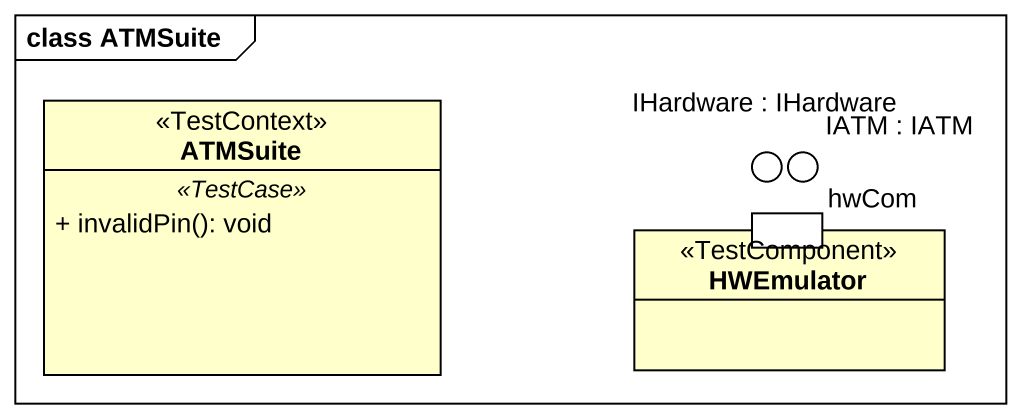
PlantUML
@startuml
mainframe class ATMSuite
allowmixing
hide circle
hide empty members
skinparam classAttributeIconSize 0
class ATMSuite <<TestContext>> {
  .. <<TestCase>> ..
  + invalidPin(): void
}
() "IHardware : IHardware" as IHardware
() "IATM : IATM" as IATM
rectangle HWEmulator <<TestComponent>> {
  port hwCom
}
@enduml
